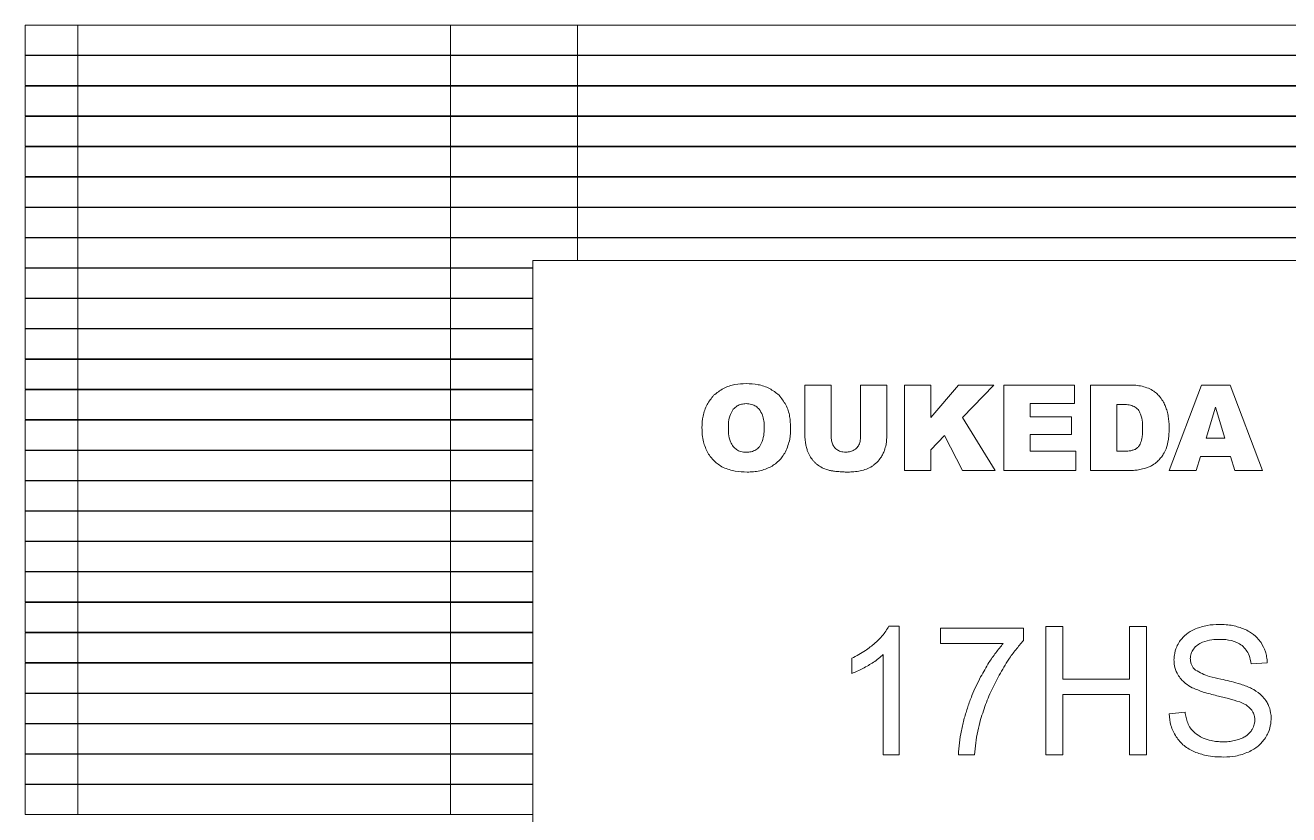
# Model space of a CAD drawing. Header units: millimetres. Extents: x -331 to 5585, y -2655 to 1513.
# Drawn here: x 351.37 to 372.52, y 562.42 to 575.63 of the extents above; entities that cross this region are included whole.
import ezdxf

# ---------------------------------------------------------------- set-up
doc = ezdxf.new("R2010")
doc.units = ezdxf.units.MM

msp = doc.modelspace()

# ---------------------------------------------------------------- linework, layer by layer
at = {"color": 7, "linetype": 'Continuous', "lineweight": 15}
for p, q in [((351.369, 575.631), (351.369, 575.131)), ((352.248, 575.631), (351.369, 575.631)), ((352.248, 575.631), (352.248, 575.131)), ((358.491, 575.631), (352.248, 575.631)), ((358.491, 575.631), (358.491, 575.131)), ((360.612, 575.631), (358.491, 575.631)), ((384.127, 575.631), (360.612, 575.631)), ((360.612, 575.631), (360.612, 575.131)), ((351.369, 575.131), (352.248, 575.131)), ((352.248, 575.131), (358.491, 575.131)), ((358.491, 575.131), (360.612, 575.131)), ((360.612, 575.131), (384.127, 575.131)), ((351.369, 575.123), (351.369, 574.623)), ((352.248, 575.123), (351.369, 575.123)), ((352.248, 575.123), (352.248, 574.623)), ((358.491, 575.123), (352.248, 575.123)), ((358.491, 575.123), (358.491, 574.623)), ((360.612, 575.123), (358.491, 575.123)), ((360.612, 575.123), (360.612, 574.623)), ((384.127, 575.123), (360.612, 575.123)), ((351.369, 574.623), (352.248, 574.623)), ((351.369, 574.614), (351.369, 574.114)), ((352.248, 574.614), (351.369, 574.614)), ((352.248, 574.623), (358.491, 574.623)), ((352.248, 574.614), (352.248, 574.114)), ((358.491, 574.614), (352.248, 574.614)), ((358.491, 574.623), (360.612, 574.623)), ((358.491, 574.614), (358.491, 574.114)), ((360.612, 574.614), (358.491, 574.614)), ((360.612, 574.623), (384.127, 574.623)), ((360.612, 574.614), (360.612, 574.114)), ((384.127, 574.614), (360.612, 574.614)), ((351.369, 574.114), (352.248, 574.114)), ((351.369, 574.106), (351.369, 573.606)), ((352.248, 574.106), (351.369, 574.106)), ((352.248, 574.114), (358.491, 574.114)), ((352.248, 574.106), (352.248, 573.606)), ((358.491, 574.106), (352.248, 574.106)), ((358.491, 574.114), (360.612, 574.114)), ((358.491, 574.106), (358.491, 573.606)), ((360.612, 574.106), (358.491, 574.106)), ((360.612, 574.114), (384.127, 574.114)), ((360.612, 574.106), (360.612, 573.606)), ((384.127, 574.106), (360.612, 574.106)), ((351.369, 573.606), (352.248, 573.606)), ((351.369, 573.597), (351.369, 573.097)), ((352.248, 573.597), (351.369, 573.597)), ((352.248, 573.606), (358.491, 573.606)), ((352.248, 573.597), (352.248, 573.097)), ((358.491, 573.597), (352.248, 573.597)), ((358.491, 573.606), (360.612, 573.606)), ((358.491, 573.597), (358.491, 573.097)), ((360.612, 573.597), (358.491, 573.597)), ((360.612, 573.606), (384.127, 573.606)), ((360.612, 573.597), (360.612, 573.097)), ((384.127, 573.597), (360.612, 573.597)), ((351.369, 573.097), (352.248, 573.097)), ((351.369, 573.089), (351.369, 572.589)), ((352.248, 573.089), (351.369, 573.089)), ((352.248, 573.097), (358.491, 573.097)), ((352.248, 573.089), (352.248, 572.589)), ((358.491, 573.089), (352.248, 573.089)), ((358.491, 573.097), (360.612, 573.097)), ((358.491, 573.089), (358.491, 572.589)), ((360.612, 573.089), (358.491, 573.089)), ((360.612, 573.097), (384.127, 573.097)), ((384.127, 573.089), (360.612, 573.089)), ((360.612, 573.089), (360.612, 572.589)), ((351.369, 572.589), (352.248, 572.589)), ((352.248, 572.589), (358.491, 572.589)), ((358.491, 572.589), (360.612, 572.589)), ((360.612, 572.589), (384.127, 572.589)), ((351.369, 572.581), (351.369, 572.081)), ((352.248, 572.581), (351.369, 572.581)), ((352.248, 572.581), (352.248, 572.081)), ((358.491, 572.581), (352.248, 572.581)), ((358.491, 572.581), (358.491, 572.081)), ((360.612, 572.581), (358.491, 572.581)), ((384.127, 572.581), (360.612, 572.581)), ((360.612, 572.581), (360.612, 572.081)), ((351.369, 572.081), (352.248, 572.081)), ((351.369, 572.072), (351.369, 571.572)), ((352.248, 572.072), (351.369, 572.072)), ((352.248, 572.081), (358.491, 572.081)), ((352.248, 572.072), (352.248, 571.572)), ((358.491, 572.072), (352.248, 572.072)), ((358.491, 572.081), (360.612, 572.081)), ((358.491, 572.072), (358.491, 571.572)), ((360.612, 572.072), (358.491, 572.072)), ((360.612, 572.081), (384.127, 572.081)), ((384.127, 572.072), (360.612, 572.072)), ((351.369, 571.572), (352.248, 571.572)), ((351.369, 571.564), (351.369, 571.064)), ((352.248, 571.564), (351.369, 571.564)), ((352.248, 571.572), (358.491, 571.572)), ((352.248, 571.564), (352.248, 571.064)), ((358.491, 571.564), (352.248, 571.564)), ((358.491, 571.572), (359.869, 571.572)), ((358.491, 571.564), (358.491, 571.064)), ((359.869, 571.564), (358.491, 571.564)), ((359.869, 571.691), (384.869, 571.691)), ((359.869, 556.691), (359.869, 571.691)), ((351.369, 571.064), (352.248, 571.064)), ((351.369, 571.055), (351.369, 570.555)), ((352.248, 571.055), (351.369, 571.055)), ((352.248, 571.064), (358.491, 571.064)), ((352.248, 571.055), (352.248, 570.555)), ((358.491, 571.055), (352.248, 571.055)), ((358.491, 571.064), (359.869, 571.064)), ((358.491, 571.055), (358.491, 570.555)), ((359.869, 571.055), (358.491, 571.055)), ((351.369, 570.555), (352.248, 570.555)), ((351.369, 570.547), (351.369, 570.047)), ((352.248, 570.547), (351.369, 570.547)), ((352.248, 570.555), (358.491, 570.555)), ((352.248, 570.547), (352.248, 570.047)), ((358.491, 570.547), (352.248, 570.547)), ((358.491, 570.555), (359.869, 570.555)), ((358.491, 570.547), (358.491, 570.047)), ((359.869, 570.547), (358.491, 570.547)), ((351.369, 570.047), (352.248, 570.047)), ((351.369, 570.038), (351.369, 569.538)), ((352.248, 570.038), (351.369, 570.038)), ((352.248, 570.047), (358.491, 570.047)), ((352.248, 570.038), (352.248, 569.538)), ((358.491, 570.038), (352.248, 570.038)), ((358.491, 570.047), (359.869, 570.047)), ((358.491, 570.038), (358.491, 569.538)), ((359.869, 570.038), (358.491, 570.038)), ((351.369, 569.538), (352.248, 569.538)), ((351.369, 569.53), (351.369, 569.03)), ((352.248, 569.53), (351.369, 569.53)), ((352.248, 569.538), (358.491, 569.538)), ((352.248, 569.53), (352.248, 569.03)), ((358.491, 569.53), (352.248, 569.53)), ((358.491, 569.538), (359.869, 569.538)), ((358.491, 569.53), (358.491, 569.03)), ((359.869, 569.53), (358.491, 569.53)), ((364.421, 569.608), (364.421, 568.755)), ((364.862, 569.608), (364.421, 569.608)), ((364.862, 568.735), (364.862, 569.608)), ((365.352, 569.608), (365.352, 568.735)), ((365.793, 569.608), (365.352, 569.608)), ((365.793, 568.755), (365.793, 569.608)), ((366.088, 568.176), (366.088, 569.608)), ((366.088, 569.608), (366.53, 569.608)), ((366.53, 569.608), (366.53, 569.067)), ((366.53, 569.067), (366.994, 569.608)), ((366.994, 569.608), (367.582, 569.608)), ((367.582, 569.608), (367.06, 569.067)), ((367.751, 569.608), (368.937, 569.608)), ((367.751, 568.176), (367.751, 569.608)), ((368.937, 569.608), (368.937, 569.302)), ((369.202, 569.608), (369.859, 569.608)), ((369.202, 568.176), (369.202, 569.608)), ((370.522, 568.176), (371.061, 569.608)), ((371.061, 569.608), (371.543, 569.608)), ((371.543, 569.608), (372.081, 568.176)), ((368.194, 569.302), (368.194, 569.075)), ((368.937, 569.302), (368.194, 569.302)), ((369.645, 569.284), (369.645, 568.501)), ((369.755, 569.284), (369.645, 569.284)), ((371.296, 569.237), (371.14, 568.722)), ((371.454, 568.722), (371.296, 569.237)), ((351.369, 569.03), (352.248, 569.03)), ((351.369, 569.021), (351.369, 568.521)), ((352.248, 569.021), (351.369, 569.021)), ((352.248, 569.03), (358.491, 569.03)), ((352.248, 569.021), (352.248, 568.521)), ((358.491, 569.021), (352.248, 569.021)), ((358.491, 569.03), (359.869, 569.03)), ((358.491, 569.021), (358.491, 568.521)), ((359.869, 569.021), (358.491, 569.021)), ((367.06, 569.067), (367.605, 568.176)), ((368.194, 569.075), (368.883, 569.075)), ((368.883, 569.075), (368.883, 568.783)), ((368.883, 568.783), (368.194, 568.783)), ((368.194, 568.783), (368.194, 568.5)), ((366.759, 568.765), (366.53, 568.525)), ((367.061, 568.176), (366.759, 568.765)), ((371.14, 568.722), (371.454, 568.722)), ((351.369, 568.521), (352.248, 568.521)), ((351.369, 568.513), (351.369, 568.013)), ((352.248, 568.513), (351.369, 568.513)), ((352.248, 568.521), (358.491, 568.521)), ((352.248, 568.513), (352.248, 568.013)), ((358.491, 568.513), (352.248, 568.513)), ((358.491, 568.521), (359.869, 568.521)), ((358.491, 568.513), (358.491, 568.013)), ((359.869, 568.513), (358.491, 568.513)), ((366.53, 568.525), (366.53, 568.176)), ((368.194, 568.5), (368.958, 568.5)), ((368.958, 568.5), (368.958, 568.176)), ((369.645, 568.501), (369.753, 568.501)), ((371.044, 568.412), (370.974, 568.176)), ((371.546, 568.412), (371.044, 568.412)), ((371.618, 568.176), (371.546, 568.412)), ((366.088, 568.176), (366.53, 568.176)), ((367.605, 568.176), (367.061, 568.176)), ((368.958, 568.176), (367.751, 568.176)), ((369.859, 568.176), (369.202, 568.176)), ((370.974, 568.176), (370.522, 568.176)), ((372.081, 568.176), (371.618, 568.176)), ((351.369, 568.013), (352.248, 568.013)), ((351.369, 568.004), (351.369, 567.504)), ((352.248, 568.004), (351.369, 568.004)), ((352.248, 568.013), (358.491, 568.013)), ((352.248, 568.004), (352.248, 567.504)), ((358.491, 568.004), (352.248, 568.004)), ((358.491, 568.013), (359.869, 568.013)), ((358.491, 568.004), (358.491, 567.504)), ((359.869, 568.004), (358.491, 568.004)), ((351.369, 567.504), (352.248, 567.504)), ((351.369, 567.496), (351.369, 566.996)), ((352.248, 567.496), (351.369, 567.496)), ((352.248, 567.504), (358.491, 567.504)), ((352.248, 567.496), (352.248, 566.996)), ((358.491, 567.496), (352.248, 567.496)), ((358.491, 567.504), (359.869, 567.504)), ((358.491, 567.496), (358.491, 566.996)), ((359.869, 567.496), (358.491, 567.496)), ((351.369, 566.996), (352.248, 566.996)), ((351.369, 566.987), (351.369, 566.487)), ((352.248, 566.987), (351.369, 566.987)), ((352.248, 566.996), (358.491, 566.996)), ((352.248, 566.987), (352.248, 566.487)), ((358.491, 566.987), (352.248, 566.987)), ((358.491, 566.996), (359.869, 566.996)), ((358.491, 566.987), (358.491, 566.487)), ((359.869, 566.987), (358.491, 566.987)), ((351.369, 566.487), (352.248, 566.487)), ((351.369, 566.479), (351.369, 565.979)), ((352.248, 566.479), (351.369, 566.479)), ((352.248, 566.487), (358.491, 566.487)), ((352.248, 566.479), (352.248, 565.979)), ((358.491, 566.479), (352.248, 566.479)), ((358.491, 566.487), (359.869, 566.487)), ((358.491, 566.479), (358.491, 565.979)), ((359.869, 566.479), (358.491, 566.479)), ((351.369, 565.979), (352.248, 565.979)), ((351.369, 565.97), (351.369, 565.47)), ((352.248, 565.97), (351.369, 565.97)), ((352.248, 565.979), (358.491, 565.979)), ((352.248, 565.97), (352.248, 565.47)), ((358.491, 565.97), (352.248, 565.97)), ((358.491, 565.979), (359.869, 565.979)), ((358.491, 565.97), (358.491, 565.47)), ((359.869, 565.97), (358.491, 565.97)), ((351.369, 565.47), (352.248, 565.47)), ((351.369, 565.462), (351.369, 564.962)), ((352.248, 565.462), (351.369, 565.462)), ((352.248, 565.47), (358.491, 565.47)), ((352.248, 565.462), (352.248, 564.962)), ((358.491, 565.462), (352.248, 565.462)), ((358.491, 565.47), (359.869, 565.47)), ((358.491, 565.462), (358.491, 564.962)), ((359.869, 565.462), (358.491, 565.462)), ((365.998, 565.574), (365.828, 565.574)), ((365.998, 563.417), (365.998, 565.574)), ((366.691, 565.283), (366.691, 565.537)), ((366.691, 565.537), (368.081, 565.537)), ((368.081, 565.537), (368.081, 565.332)), ((368.457, 565.565), (368.741, 565.565)), ((368.457, 563.417), (368.457, 565.565)), ((368.741, 565.565), (368.741, 564.683)), ((369.858, 565.565), (370.142, 565.565)), ((369.858, 564.683), (369.858, 565.565)), ((370.142, 565.565), (370.142, 563.417)), ((367.742, 565.283), (366.691, 565.283)), ((365.207, 565.034), (365.207, 564.78)), ((365.734, 565.097), (365.734, 563.417)), ((351.369, 564.962), (352.248, 564.962)), ((351.369, 564.953), (351.369, 564.453)), ((352.248, 564.953), (351.369, 564.953)), ((352.248, 564.962), (358.491, 564.962)), ((352.248, 564.953), (352.248, 564.453)), ((358.491, 564.953), (352.248, 564.953)), ((358.491, 564.962), (359.869, 564.962)), ((358.491, 564.953), (358.491, 564.453)), ((359.869, 564.953), (358.491, 564.953)), ((371.891, 564.939), (372.163, 564.96)), ((368.741, 564.683), (369.858, 564.683)), ((351.369, 564.453), (352.248, 564.453)), ((351.369, 564.445), (351.369, 563.945)), ((352.248, 564.445), (351.369, 564.445)), ((352.248, 564.453), (358.491, 564.453)), ((352.248, 564.445), (352.248, 563.945)), ((358.491, 564.445), (352.248, 564.445)), ((358.491, 564.453), (359.869, 564.453)), ((358.491, 564.445), (358.491, 563.945)), ((359.869, 564.445), (358.491, 564.445)), ((369.858, 564.429), (368.741, 564.429)), ((368.741, 563.417), (368.741, 564.429)), ((369.858, 563.417), (369.858, 564.429)), ((370.786, 564.131), (370.518, 564.107)), ((351.369, 563.945), (352.248, 563.945)), ((351.369, 563.936), (351.369, 563.436)), ((352.248, 563.936), (351.369, 563.936)), ((352.248, 563.945), (358.491, 563.945)), ((352.248, 563.936), (352.248, 563.436)), ((358.491, 563.936), (352.248, 563.936)), ((358.491, 563.945), (359.869, 563.945)), ((358.491, 563.936), (358.491, 563.436)), ((359.869, 563.936), (358.491, 563.936)), ((351.369, 563.436), (352.248, 563.436)), ((351.369, 563.428), (351.369, 562.928)), ((352.248, 563.428), (351.369, 563.428)), ((352.248, 563.436), (358.491, 563.436)), ((352.248, 563.428), (352.248, 562.928)), ((358.491, 563.428), (352.248, 563.428)), ((358.491, 563.436), (359.869, 563.436)), ((358.491, 563.428), (358.491, 562.928)), ((359.869, 563.428), (358.491, 563.428)), ((365.734, 563.417), (365.998, 563.417)), ((367.262, 563.417), (366.991, 563.417)), ((368.457, 563.417), (368.741, 563.417)), ((370.142, 563.417), (369.858, 563.417)), ((351.369, 562.928), (352.248, 562.928)), ((351.369, 562.92), (351.369, 562.42)), ((352.248, 562.92), (351.369, 562.92)), ((352.248, 562.928), (358.491, 562.928)), ((352.248, 562.92), (352.248, 562.42)), ((358.491, 562.92), (352.248, 562.92)), ((358.491, 562.928), (359.869, 562.928)), ((358.491, 562.92), (358.491, 562.42)), ((359.869, 562.92), (358.491, 562.92)), ((351.369, 562.42), (352.248, 562.42)), ((352.248, 562.42), (358.491, 562.42)), ((358.491, 562.42), (359.869, 562.42))]:
    msp.add_line(p, q, dxfattribs=at)
at = {"color": 8, "linetype": 'Continuous', "lineweight": 15}
msp.add_line((360.612, 572.072), (360.612, 571.691), dxfattribs=at)
at = {"color": 7, "linetype": 'Continuous', "lineweight": 15}
for points, knots in [([(362.894, 569.437), (362.946, 569.478), (363.053, 569.561), (363.245, 569.624), (363.375, 569.629), (363.437, 569.632)], [0, 0, 0, 0, 0.338899, 0.683192, 1, 1, 1, 1]), ([(363.437, 569.632), (363.504, 569.63), (363.639, 569.624), (363.831, 569.56), (363.937, 569.479), (363.988, 569.44)], [0, 0, 0, 0, 0.3358065, 0.6761538, 1, 1, 1, 1]), ([(362.698, 568.891), (362.701, 568.958), (362.707, 569.092), (362.774, 569.283), (362.855, 569.387), (362.894, 569.437)], [0, 0, 0, 0, 0.337775, 0.680268, 1, 1, 1, 1]), ([(363.988, 569.44), (364.03, 569.387), (364.113, 569.281), (364.173, 569.091), (364.179, 568.963), (364.182, 568.903)], [0, 0, 0, 0, 0.342811, 0.691207, 1, 1, 1, 1]), ([(369.859, 569.608), (369.893, 569.607), (369.962, 569.606), (370.069, 569.591), (370.138, 569.567), (370.173, 569.555)], [0, 0, 0, 0, 0.312404, 0.652373, 1, 1, 1, 1]), ([(370.173, 569.555), (370.203, 569.54), (370.255, 569.514), (370.321, 569.46), (370.354, 569.423), (370.371, 569.404)], [0, 0, 0, 0, 0.398526, 0.695893, 1, 1, 1, 1]), ([(363.437, 569.297), (363.411, 569.295), (363.359, 569.291), (363.283, 569.261), (363.243, 569.223), (363.222, 569.202)], [0, 0, 0, 0, 0.318336, 0.641727, 1, 1, 1, 1]), ([(363.658, 569.204), (363.639, 569.221), (363.601, 569.256), (363.525, 569.292), (363.468, 569.295), (363.437, 569.297)], [0, 0, 0, 0, 0.309928, 0.624544, 1, 1, 1, 1]), ([(363.739, 568.909), (363.739, 568.942), (363.738, 569.009), (363.714, 569.112), (363.677, 569.172), (363.658, 569.204)], [0, 0, 0, 0, 0.320887, 0.644521, 1, 1, 1, 1]), ([(370.001, 569.2), (369.979, 569.217), (369.934, 569.252), (369.848, 569.282), (369.787, 569.283), (369.755, 569.284)], [0, 0, 0, 0, 0.315685, 0.636398, 1, 1, 1, 1]), ([(370.371, 569.404), (370.39, 569.376), (370.425, 569.328), (370.461, 569.249), (370.476, 569.199), (370.484, 569.174)], [0, 0, 0, 0, 0.388643, 0.69191, 1, 1, 1, 1]), ([(363.222, 569.202), (363.205, 569.174), (363.167, 569.109), (363.141, 569), (363.141, 568.924), (363.141, 568.889)], [0, 0, 0, 0, 0.304347, 0.68505, 1, 1, 1, 1]), ([(370.075, 568.888), (370.075, 568.921), (370.076, 569.001), (370.052, 569.109), (370.015, 569.174), (370.001, 569.2)], [0, 0, 0, 0, 0.30778, 0.732642, 1, 1, 1, 1]), ([(370.484, 569.174), (370.492, 569.142), (370.506, 569.08), (370.517, 568.987), (370.519, 568.927), (370.52, 568.897)], [0, 0, 0, 0, 0.356767, 0.677261, 1, 1, 1, 1]), ([(362.797, 568.473), (362.768, 568.534), (362.723, 568.63), (362.702, 568.774), (362.7, 568.852), (362.698, 568.891)], [0, 0, 0, 0, 0.4620199, 0.7288458, 1, 1, 1, 1]), ([(363.141, 568.889), (363.141, 568.856), (363.141, 568.778), (363.167, 568.669), (363.206, 568.604), (363.221, 568.578)], [0, 0, 0, 0, 0.306286, 0.717693, 1, 1, 1, 1]), ([(363.661, 568.576), (363.677, 568.605), (363.715, 568.674), (363.74, 568.789), (363.739, 568.872), (363.739, 568.909)], [0, 0, 0, 0, 0.288346, 0.681297, 1, 1, 1, 1]), ([(364.182, 568.903), (364.18, 568.836), (364.178, 568.731), (364.14, 568.595), (364.111, 568.526), (364.097, 568.491)], [0, 0, 0, 0, 0.47276, 0.734383, 1, 1, 1, 1]), ([(370.042, 568.64), (370.051, 568.672), (370.068, 568.728), (370.075, 568.812), (370.075, 568.863), (370.075, 568.888)], [0, 0, 0, 0, 0.397048, 0.697151, 1, 1, 1, 1]), ([(370.52, 568.897), (370.519, 568.864), (370.518, 568.797), (370.508, 568.676), (370.483, 568.593), (370.467, 568.541)], [0, 0, 0, 0, 0.276593, 0.553659, 1, 1, 1, 1]), ([(363.221, 568.578), (363.239, 568.56), (363.276, 568.526), (363.351, 568.489), (363.409, 568.485), (363.44, 568.483)], [0, 0, 0, 0, 0.304701, 0.613682, 1, 1, 1, 1]), ([(363.44, 568.483), (363.468, 568.484), (363.523, 568.488), (363.601, 568.52), (363.642, 568.557), (363.661, 568.576)], [0, 0, 0, 0, 0.334306, 0.674611, 1, 1, 1, 1]), ([(364.421, 568.755), (364.423, 568.722), (364.426, 568.664), (364.442, 568.583), (364.455, 568.536), (364.462, 568.513)], [0, 0, 0, 0, 0.406415, 0.702297, 1, 1, 1, 1]), ([(364.927, 568.552), (364.917, 568.565), (364.893, 568.596), (364.865, 568.658), (364.863, 568.708), (364.862, 568.735)], [0, 0, 0, 0, 0.252209, 0.598896, 1, 1, 1, 1]), ([(365.352, 568.735), (365.351, 568.718), (365.349, 568.675), (365.332, 568.609), (365.301, 568.569), (365.287, 568.551)], [0, 0, 0, 0, 0.25103, 0.649938, 1, 1, 1, 1]), ([(365.753, 568.515), (365.763, 568.547), (365.78, 568.602), (365.79, 568.683), (365.792, 568.731), (365.793, 568.755)], [0, 0, 0, 0, 0.410342, 0.703802, 1, 1, 1, 1]), ([(369.95, 568.532), (369.964, 568.541), (369.992, 568.56), (370.022, 568.599), (370.036, 568.627), (370.042, 568.64)], [0, 0, 0, 0, 0.348533, 0.70128, 1, 1, 1, 1]), ([(363.054, 568.229), (363.025, 568.246), (362.95, 568.29), (362.862, 568.374), (362.815, 568.446), (362.797, 568.473)], [0, 0, 0, 0, 0.278927, 0.731767, 1, 1, 1, 1]), ([(364.097, 568.491), (364.08, 568.463), (364.034, 568.388), (363.949, 568.303), (363.878, 568.257), (363.853, 568.241)], [0, 0, 0, 0, 0.283247, 0.7442, 1, 1, 1, 1]), ([(364.462, 568.513), (364.468, 568.497), (364.479, 568.466), (364.507, 568.408), (364.537, 568.372), (364.556, 568.348)], [0, 0, 0, 0, 0.2616839, 0.5236416, 1, 1, 1, 1]), ([(365.107, 568.486), (365.091, 568.487), (365.049, 568.489), (364.984, 568.506), (364.946, 568.537), (364.927, 568.552)], [0, 0, 0, 0, 0.255056, 0.637039, 1, 1, 1, 1]), ([(365.287, 568.551), (365.273, 568.54), (365.243, 568.517), (365.182, 568.489), (365.134, 568.487), (365.107, 568.486)], [0, 0, 0, 0, 0.256717, 0.596564, 1, 1, 1, 1]), ([(365.629, 568.318), (365.652, 568.343), (365.689, 568.384), (365.728, 568.453), (365.745, 568.494), (365.753, 568.515)], [0, 0, 0, 0, 0.4266312, 0.7111751, 1, 1, 1, 1]), ([(369.753, 568.501), (369.786, 568.501), (369.836, 568.501), (369.902, 568.515), (369.934, 568.527), (369.95, 568.532)], [0, 0, 0, 0, 0.491327, 0.743971, 1, 1, 1, 1]), ([(370.467, 568.541), (370.453, 568.511), (370.428, 568.456), (370.378, 568.386), (370.341, 568.348), (370.322, 568.329)], [0, 0, 0, 0, 0.386999, 0.690612, 1, 1, 1, 1]), ([(363.455, 568.152), (363.388, 568.153), (363.286, 568.156), (363.153, 568.191), (363.087, 568.216), (363.054, 568.229)], [0, 0, 0, 0, 0.487166, 0.742025, 1, 1, 1, 1]), ([(363.853, 568.241), (363.791, 568.214), (363.698, 568.173), (363.561, 568.155), (363.49, 568.153), (363.455, 568.152)], [0, 0, 0, 0, 0.4870959, 0.7420281, 1, 1, 1, 1]), ([(364.556, 568.348), (364.567, 568.336), (364.59, 568.311), (364.638, 568.266), (364.68, 568.241), (364.708, 568.224)], [0, 0, 0, 0, 0.254165, 0.508766, 1, 1, 1, 1]), ([(364.708, 568.224), (364.741, 568.21), (364.79, 568.189), (364.861, 568.174), (364.896, 568.169), (364.915, 568.166)], [0, 0, 0, 0, 0.493659, 0.746077, 1, 1, 1, 1]), ([(364.915, 568.166), (364.948, 568.163), (365.002, 568.157), (365.078, 568.153), (365.121, 568.152), (365.143, 568.152)], [0, 0, 0, 0, 0.437454, 0.718596, 1, 1, 1, 1]), ([(365.143, 568.152), (365.176, 568.152), (365.245, 568.154), (365.349, 568.169), (365.418, 568.189), (365.452, 568.2)], [0, 0, 0, 0, 0.317942, 0.656211, 1, 1, 1, 1]), ([(365.452, 568.2), (365.484, 568.214), (365.533, 568.236), (365.589, 568.281), (365.616, 568.306), (365.629, 568.318)], [0, 0, 0, 0, 0.490858, 0.744337, 1, 1, 1, 1]), ([(370.123, 568.215), (370.091, 568.207), (370.031, 568.192), (369.943, 568.18), (369.887, 568.177), (369.859, 568.176)], [0, 0, 0, 0, 0.374364, 0.686056, 1, 1, 1, 1]), ([(370.322, 568.329), (370.297, 568.307), (370.255, 568.272), (370.185, 568.237), (370.144, 568.222), (370.123, 568.215)], [0, 0, 0, 0, 0.432648, 0.713716, 1, 1, 1, 1]), ([(365.828, 565.574), (365.811, 565.545), (365.776, 565.488), (365.702, 565.387), (365.636, 565.326), (365.593, 565.286)], [0, 0, 0, 0, 0.268463, 0.537553, 1, 1, 1, 1]), ([(370.962, 565.528), (370.932, 565.514), (370.854, 565.478), (370.762, 565.403), (370.711, 565.338), (370.693, 565.314)], [0, 0, 0, 0, 0.286976, 0.735264, 1, 1, 1, 1]), ([(371.356, 565.601), (371.289, 565.599), (371.188, 565.595), (371.058, 565.561), (370.994, 565.539), (370.962, 565.528)], [0, 0, 0, 0, 0.496965, 0.747481, 1, 1, 1, 1]), ([(371.777, 565.524), (371.714, 565.546), (371.614, 565.581), (371.471, 565.598), (371.395, 565.6), (371.356, 565.601)], [0, 0, 0, 0, 0.4651109, 0.7313726, 1, 1, 1, 1]), ([(372.058, 565.298), (372.037, 565.325), (371.983, 565.394), (371.887, 565.472), (371.807, 565.51), (371.777, 565.524)], [0, 0, 0, 0, 0.274349, 0.725593, 1, 1, 1, 1]), ([(365.593, 565.286), (365.542, 565.244), (365.456, 565.174), (365.324, 565.094), (365.246, 565.054), (365.207, 565.034)], [0, 0, 0, 0, 0.432162, 0.715227, 1, 1, 1, 1]), ([(367.742, 565.283), (367.7, 565.232), (367.616, 565.128), (367.486, 564.943), (367.409, 564.803), (367.364, 564.722)], [0, 0, 0, 0, 0.294679, 0.589596, 1, 1, 1, 1]), ([(368.081, 565.332), (368.037, 565.281), (367.951, 565.18), (367.81, 564.989), (367.726, 564.841), (367.674, 564.752)], [0, 0, 0, 0, 0.281783, 0.563806, 1, 1, 1, 1]), ([(370.693, 565.314), (370.676, 565.285), (370.635, 565.214), (370.607, 565.109), (370.602, 565.035), (370.6, 565.01)], [0, 0, 0, 0, 0.311622, 0.761414, 1, 1, 1, 1]), ([(370.874, 565.029), (370.877, 565.057), (370.884, 565.113), (370.924, 565.195), (370.969, 565.235), (370.992, 565.256)], [0, 0, 0, 0, 0.319336, 0.644736, 1, 1, 1, 1]), ([(370.992, 565.256), (371.021, 565.273), (371.096, 565.315), (371.225, 565.35), (371.323, 565.351), (371.368, 565.351)], [0, 0, 0, 0, 0.254624, 0.656713, 1, 1, 1, 1]), ([(371.368, 565.351), (371.401, 565.35), (371.498, 565.348), (371.629, 565.316), (371.712, 565.265), (371.742, 565.247)], [0, 0, 0, 0, 0.253892, 0.736837, 1, 1, 1, 1]), ([(371.742, 565.247), (371.765, 565.223), (371.811, 565.174), (371.871, 565.071), (371.883, 564.989), (371.891, 564.939)], [0, 0, 0, 0, 0.286553, 0.575693, 1, 1, 1, 1]), ([(372.163, 564.96), (372.16, 564.993), (372.154, 565.055), (372.128, 565.173), (372.086, 565.248), (372.058, 565.298)], [0, 0, 0, 0, 0.279223, 0.526157, 1, 1, 1, 1]), ([(365.484, 564.916), (365.513, 564.933), (365.571, 564.968), (365.655, 565.028), (365.708, 565.074), (365.734, 565.097)], [0, 0, 0, 0, 0.323182, 0.660465, 1, 1, 1, 1]), ([(370.6, 565.01), (370.602, 564.976), (370.606, 564.898), (370.64, 564.809), (370.668, 564.756), (370.676, 564.742)], [0, 0, 0, 0, 0.3565528, 0.8313156, 1, 1, 1, 1]), ([(370.958, 564.838), (370.934, 564.863), (370.899, 564.902), (370.879, 564.972), (370.876, 565.009), (370.874, 565.029)], [0, 0, 0, 0, 0.4704715, 0.7294863, 1, 1, 1, 1]), ([(365.207, 564.78), (365.238, 564.792), (365.301, 564.818), (365.393, 564.864), (365.454, 564.898), (365.484, 564.916)], [0, 0, 0, 0, 0.323119, 0.660944, 1, 1, 1, 1]), ([(371.386, 564.685), (371.321, 564.699), (371.214, 564.721), (371.07, 564.775), (370.995, 564.817), (370.958, 564.838)], [0, 0, 0, 0, 0.43734, 0.716471, 1, 1, 1, 1]), ([(367.09, 564.03), (367.109, 564.094), (367.147, 564.221), (367.231, 564.456), (367.312, 564.619), (367.364, 564.722)], [0, 0, 0, 0, 0.268349, 0.536732, 1, 1, 1, 1]), ([(367.674, 564.752), (367.643, 564.693), (367.565, 564.544), (367.455, 564.298), (367.394, 564.105), (367.363, 564.008)], [0, 0, 0, 0, 0.247493, 0.622255, 1, 1, 1, 1]), ([(370.676, 564.742), (370.696, 564.716), (370.731, 564.669), (370.807, 564.598), (370.867, 564.564), (370.905, 564.542)], [0, 0, 0, 0, 0.32563, 0.573904, 1, 1, 1, 1]), ([(371.861, 564.548), (371.799, 564.571), (371.69, 564.611), (371.53, 564.653), (371.434, 564.674), (371.386, 564.685)], [0, 0, 0, 0, 0.40396, 0.701675, 1, 1, 1, 1]), ([(370.905, 564.542), (370.966, 564.516), (371.064, 564.475), (371.205, 564.436), (371.281, 564.417), (371.319, 564.408)], [0, 0, 0, 0, 0.458498, 0.728962, 1, 1, 1, 1]), ([(371.319, 564.408), (371.352, 564.401), (371.417, 564.385), (371.545, 564.353), (371.639, 564.323), (371.702, 564.304)], [0, 0, 0, 0, 0.252182, 0.504351, 1, 1, 1, 1]), ([(372.138, 564.329), (372.117, 564.355), (372.06, 564.425), (371.963, 564.497), (371.887, 564.536), (371.861, 564.548)], [0, 0, 0, 0, 0.280729, 0.763487, 1, 1, 1, 1]), ([(370.875, 563.866), (370.859, 563.895), (370.828, 563.951), (370.8, 564.041), (370.791, 564.1), (370.786, 564.131)], [0, 0, 0, 0, 0.356019, 0.674225, 1, 1, 1, 1]), ([(371.702, 564.304), (371.733, 564.291), (371.784, 564.27), (371.848, 564.225), (371.879, 564.193), (371.895, 564.177)], [0, 0, 0, 0, 0.428681, 0.710726, 1, 1, 1, 1]), ([(371.895, 564.177), (371.904, 564.163), (371.928, 564.127), (371.95, 564.067), (371.952, 564.021), (371.954, 564)], [0, 0, 0, 0, 0.265004, 0.676469, 1, 1, 1, 1]), ([(372.228, 564.024), (372.226, 564.057), (372.222, 564.138), (372.188, 564.242), (372.152, 564.306), (372.138, 564.329)], [0, 0, 0, 0, 0.310799, 0.750272, 1, 1, 1, 1]), ([(366.991, 563.417), (366.995, 563.484), (367.005, 563.62), (367.039, 563.825), (367.073, 563.961), (367.09, 564.03)], [0, 0, 0, 0, 0.321803, 0.659839, 1, 1, 1, 1]), ([(367.363, 564.008), (367.346, 563.943), (367.313, 563.814), (367.279, 563.617), (367.268, 563.484), (367.262, 563.417)], [0, 0, 0, 0, 0.3334884, 0.6657692, 1, 1, 1, 1]), ([(370.518, 564.107), (370.524, 564.04), (370.533, 563.938), (370.585, 563.812), (370.619, 563.752), (370.636, 563.721)], [0, 0, 0, 0, 0.4913848, 0.7435749, 1, 1, 1, 1]), ([(371.954, 564), (371.953, 563.984), (371.949, 563.938), (371.929, 563.874), (371.903, 563.833), (371.893, 563.816)], [0, 0, 0, 0, 0.2550254, 0.7068938, 1, 1, 1, 1]), ([(372.13, 563.701), (372.146, 563.73), (372.189, 563.804), (372.22, 563.915), (372.226, 563.996), (372.228, 564.024)], [0, 0, 0, 0, 0.293179, 0.752942, 1, 1, 1, 1]), ([(370.636, 563.721), (370.677, 563.668), (370.739, 563.587), (370.853, 563.512), (370.914, 563.481), (370.945, 563.466)], [0, 0, 0, 0, 0.4940032, 0.7449101, 1, 1, 1, 1]), ([(371.091, 563.699), (371.061, 563.714), (370.991, 563.747), (370.922, 563.81), (370.884, 563.855), (370.875, 563.866)], [0, 0, 0, 0, 0.36277, 0.840272, 1, 1, 1, 1]), ([(371.893, 563.816), (371.872, 563.792), (371.836, 563.752), (371.77, 563.711), (371.729, 563.693), (371.708, 563.684)], [0, 0, 0, 0, 0.415222, 0.703832, 1, 1, 1, 1]), ([(371.421, 563.636), (371.387, 563.637), (371.32, 563.639), (371.209, 563.656), (371.134, 563.683), (371.091, 563.699)], [0, 0, 0, 0, 0.296235, 0.593078, 1, 1, 1, 1]), ([(371.708, 563.684), (371.676, 563.674), (371.614, 563.654), (371.517, 563.638), (371.453, 563.636), (371.421, 563.636)], [0, 0, 0, 0, 0.341963, 0.668474, 1, 1, 1, 1]), ([(371.848, 563.465), (371.877, 563.48), (371.933, 563.51), (372.037, 563.58), (372.092, 563.653), (372.13, 563.701)], [0, 0, 0, 0, 0.269068, 0.514163, 1, 1, 1, 1]), ([(370.945, 563.466), (371.008, 563.444), (371.119, 563.406), (371.284, 563.384), (371.384, 563.382), (371.434, 563.381)], [0, 0, 0, 0, 0.401311, 0.698686, 1, 1, 1, 1]), ([(371.434, 563.381), (371.501, 563.383), (371.605, 563.387), (371.742, 563.425), (371.812, 563.451), (371.848, 563.465)], [0, 0, 0, 0, 0.4710636, 0.7340083, 1, 1, 1, 1])]:
    msp.add_open_spline(points, degree=3, knots=knots, dxfattribs=at)

doc.saveas('drawing.dxf')
